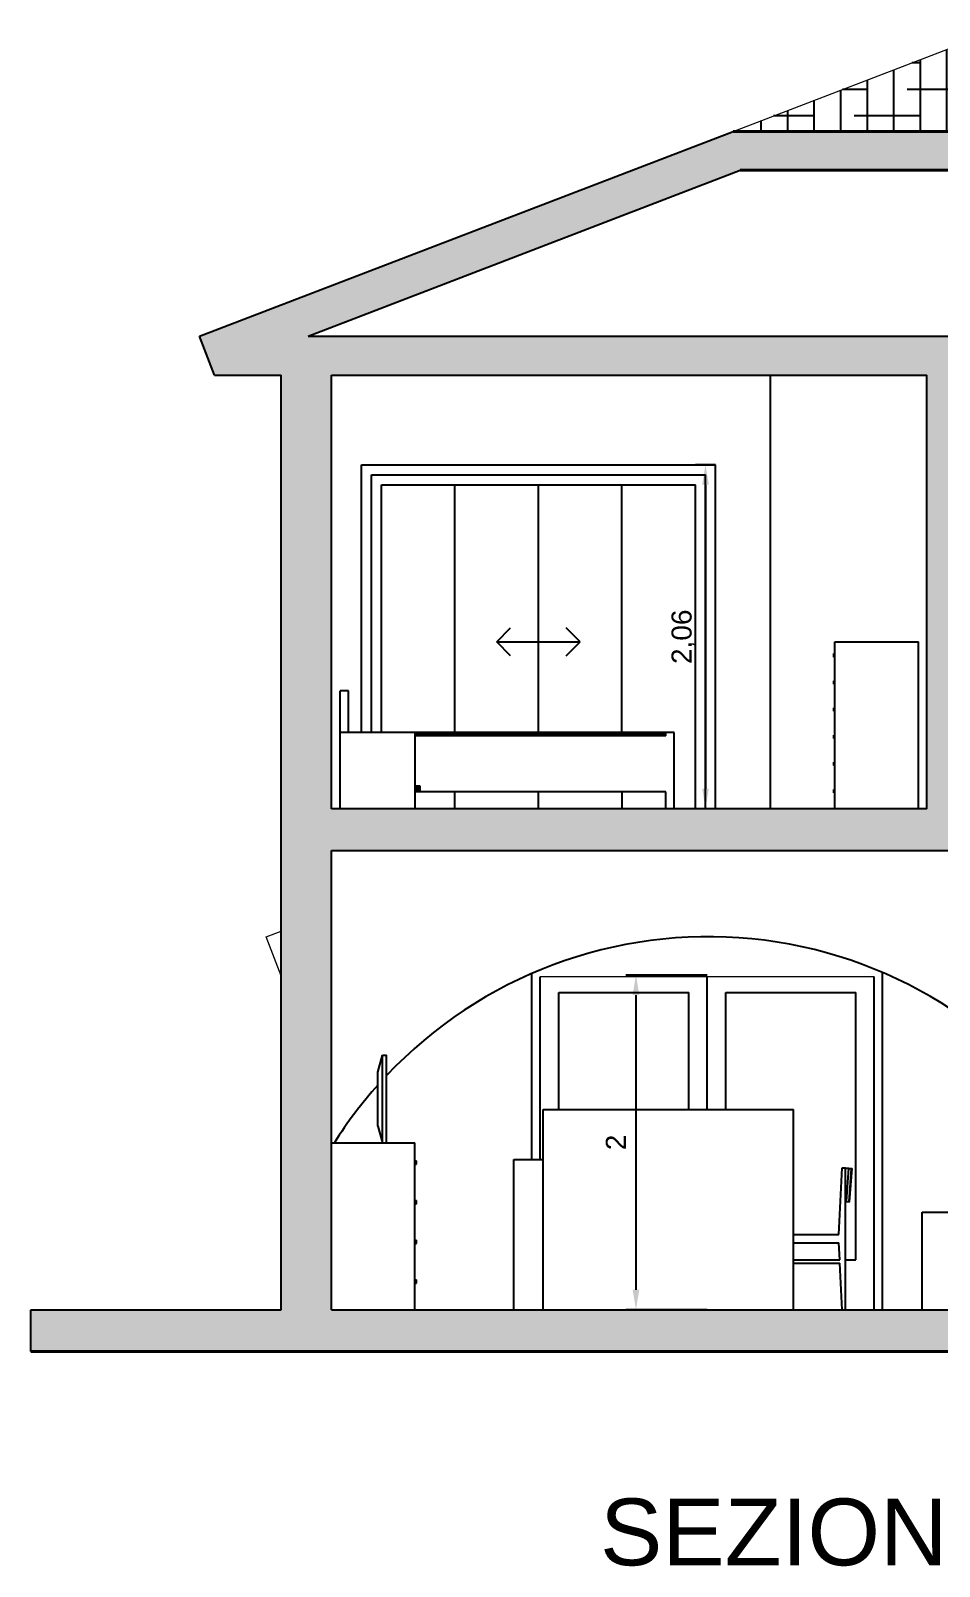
# Model space of a CAD drawing. Header units: millimetres. Extents: x 2491 to 2548.8, y 1338.3 to 1412.1.
# Drawn here: x 2511.89 to 2517.32, y 1364.4 to 1373.59 of the extents above; entities that cross this region are included whole.
import ezdxf

# ---------------------------------------------------------------- set-up
doc = ezdxf.new("R2010")
doc.units = ezdxf.units.MM
doc.header["$PDMODE"] = 35
for name, color, linetype, lineweight in [('ARREDI attrezzature - furniture', 175, 'Continuous', 9), ('MURATURA sezioni - section wall', 7, 'Continuous', 40), ('MURATURE tratteggi - wall hatch', 252, 'Continuous', 18), ('PORTE finestre - doors windows', 252, 'Continuous', 5), ('PROIEZIONI - projections', 145, 'Continuous', 13), ('PROIEZIONI finissime - fine lines', 251, 'Continuous', 9)]:
    doc.layers.add(name, color=color, linetype=linetype, lineweight=lineweight)
for name, color, linetype in [('COPERTURA - roof', 25, 'Continuous'), ('QUOTE - dimension', 251, 'Continuous'), ('SCRITTE - txt', 252, 'Continuous')]:
    doc.layers.add(name, color=color, linetype=linetype)
doc.styles.get("Standard").update_dxf_attribs({"font": 'arial.ttf'})
doc.dimstyles.new('ISO-25', dxfattribs={"dimtxt": 0.12, "dimasz": 0.12, "dimexe": 0.06, "dimexo": 0, "dimgap": 0.06, "dimtad": 1, "dimtxsty": 'Standard', "dimcen": 0.12, "dimadec": 0, "dimazin": 0, "dimtfac": 1, "dimtmove": 0, "dimatfit": 3, "dimfxl": 0, "dimarcsym": 0})

# ---------------------------------------------------------------- blocks, each defined once
blk = doc.blocks.new('*D6')
at = {"layer": 'DefPoints', "color": 0}
for p in [(2515.9357, 1367.9374), (2515.5088, 1365.9334), (2515.9357, 1365.9334)]:
    blk.add_point(p, dxfattribs=at)
at = {"layer": 'QUOTE - dimension', "color": 0, "lineweight": -2}
for p, q in [((2515.9357, 1367.9374), (2515.4488, 1367.9374)), ((2515.5088, 1367.8174), (2515.5088, 1366.0534)), ((2515.9357, 1365.9334), (2515.4488, 1365.9334))]:
    blk.add_line(p, q, dxfattribs=at)
at = {"layer": 'QUOTE - dimension', "color": 0}
for points in [[(2515.4888, 1367.8174), (2515.5288, 1367.8174), (2515.5088, 1367.9374)], [(2515.4888, 1366.0534), (2515.5288, 1366.0534), (2515.5088, 1365.9334)]]:
    blk.add_solid(points, dxfattribs=at)
at = {"layer": 'QUOTE - dimension', "color": 0, "insert": (2515.3885, 1366.9354), "char_height": 0.12, "attachment_point": 5, "rotation": 90}
blk.add_mtext('2', dxfattribs=at)
blk = doc.blocks.new('*D13')
at = {"layer": 'DefPoints', "color": 0}
for p in [(2515.9852, 1370.9934), (2515.9252, 1368.9334), (2515.9852, 1368.9334)]:
    blk.add_point(p, dxfattribs=at)
at = {"layer": 'QUOTE - dimension', "color": 0, "lineweight": -2}
for p, q in [((2515.9852, 1370.9934), (2515.8652, 1370.9934)), ((2515.9252, 1370.8734), (2515.9252, 1369.0534)), ((2515.9852, 1368.9334), (2515.8652, 1368.9334))]:
    blk.add_line(p, q, dxfattribs=at)
at = {"layer": 'QUOTE - dimension', "color": 0}
for points in [[(2515.9052, 1370.8734), (2515.9452, 1370.8734), (2515.9252, 1370.9934)], [(2515.9052, 1369.0534), (2515.9452, 1369.0534), (2515.9252, 1368.9334)]]:
    blk.add_solid(points, dxfattribs=at)
at = {"layer": 'QUOTE - dimension', "color": 0, "insert": (2515.7931, 1369.9634), "char_height": 0.12, "attachment_point": 5, "rotation": 90}
blk.add_mtext('2,06', dxfattribs=at)

msp = doc.modelspace()

# ---------------------------------------------------------------- hatches: boundary and pattern name
at = {"layer": 'COPERTURA - roof'}
h = msp.add_hatch(dxfattribs=at)
h.set_pattern_fill('ANSI38', color=256, scale=0.05, angle=45, style=0)
h.set_pattern_definition([(90, (-17484.33614, -21756.31653), (-0.15875, 3e-17), []), (180, (-17484.33614, -21756.31653), (-0.3175, -0.15875), [0.396875, -0.238125])])
h.paths.add_polyline_path([(2517.2795, 1373.4459), (2516.0905, 1372.9895), (2518.4685, 1372.9895)])
h.paths.add_polyline_path([(2522.1115, 1373.5925), (2517.6615, 1373.5925), (2517.2795, 1373.4459), (2519.9185, 1372.4328), (2525.1325, 1372.4328)])
at = {"layer": 'MURATURE tratteggi - wall hatch'}
h = msp.add_hatch(color=256, dxfattribs=at)
h.dxf.hatch_style = 1
h.paths.add_polyline_path([(2526.3857, 1371.5302), (2526.7865, 1371.5302), (2526.8761, 1371.7636), (2525.1325, 1372.4328), (2519.9185, 1372.4328), (2518.4685, 1372.9895), (2516.0905, 1372.9895), (2512.8969, 1371.7636), (2512.9865, 1371.5302), (2513.3857, 1371.5302), (2513.3857, 1365.9334), (2511.8857, 1365.9334), (2511.8857, 1365.6834), (2526.3857, 1365.6834)])
h.paths.add_polyline_path([(2513.6857, 1368.6834), (2518.1857, 1368.6834), (2518.1857, 1367.9334), (2518.3357, 1367.9334), (2518.3357, 1368.6834), (2518.7497, 1368.6834), (2518.7497, 1368.9334), (2517.3997, 1368.9334), (2517.3997, 1371.5302), (2526.0857, 1371.5302), (2526.0857, 1365.9334), (2522.176, 1365.9334), (2522.176, 1368.6834), (2522.3717, 1368.6834), (2522.3717, 1368.9334), (2521.0217, 1368.9334), (2521.0217, 1368.6834), (2522.026, 1368.6834), (2522.026, 1365.9334), (2513.6857, 1365.9334)], flags=16)
h.paths.add_polyline_path([(2513.6857, 1368.9334), (2513.6857, 1371.5302), (2517.2497, 1371.5302), (2517.2497, 1368.9334)], flags=16)
h.paths.add_polyline_path([(2513.547, 1371.7636), (2516.1336, 1372.7565), (2518.4253, 1372.7565), (2519.8753, 1372.1998), (2525.0893, 1372.1998), (2526.2259, 1371.7636)], flags=16)

# ---------------------------------------------------------------- linework, layer by layer
at = {"layer": 'ARREDI attrezzature - furniture', "linetype": 'Continuous', "lineweight": -3}
for p, q in [((2516.6997, 1369.8622), (2516.6997, 1369.9334)), ((2516.6997, 1369.9334), (2517.1997, 1369.9334)), ((2517.1997, 1368.9334), (2517.1997, 1369.9334)), ((2516.6934, 1369.8422), (2516.6934, 1369.8622)), ((2516.6934, 1369.8622), (2516.6997, 1369.8622)), ((2516.6934, 1369.8422), (2516.6997, 1369.8422)), ((2516.6997, 1369.8422), (2516.6997, 1369.8622)), ((2516.6997, 1369.6797), (2516.6997, 1369.8422)), ((2513.7872, 1369.6404), (2513.7372, 1369.6404)), ((2513.7372, 1369.3904), (2513.7372, 1369.6404)), ((2513.7872, 1369.3904), (2513.7872, 1369.6404)), ((2516.6934, 1369.6797), (2516.6934, 1369.6997)), ((2516.6934, 1369.6997), (2516.6997, 1369.6997)), ((2516.6934, 1369.6797), (2516.6997, 1369.6797)), ((2516.6997, 1369.5172), (2516.6997, 1369.6797)), ((2516.6934, 1369.5372), (2516.6997, 1369.5372)), ((2516.6934, 1369.5172), (2516.6934, 1369.5372)), ((2516.6934, 1369.5172), (2516.6997, 1369.5172)), ((2516.6997, 1369.3547), (2516.6997, 1369.5172)), ((2513.7372, 1368.9334), (2513.7372, 1369.3904)), ((2514.1872, 1369.3904), (2513.7372, 1369.3904)), ((2515.6872, 1369.3904), (2514.1872, 1369.3904)), ((2514.1872, 1368.9334), (2514.1872, 1369.3904)), ((2515.6872, 1369.3877), (2514.1872, 1369.3899)), ((2515.6872, 1369.3877), (2514.1872, 1369.3877)), ((2515.6872, 1369.3804), (2514.1872, 1369.3862)), ((2515.6872, 1369.3804), (2514.1872, 1369.3804)), ((2515.6872, 1369.3704), (2514.1872, 1369.3783)), ((2515.6872, 1369.3704), (2514.1872, 1369.3704)), ((2515.7372, 1369.3904), (2515.6872, 1369.3904)), ((2515.6872, 1369.3704), (2515.6872, 1369.3904)), ((2515.7372, 1368.9334), (2515.7372, 1369.3904)), ((2516.6934, 1369.3747), (2516.6997, 1369.3747)), ((2516.6934, 1369.3547), (2516.6934, 1369.3747)), ((2516.6934, 1369.3547), (2516.6997, 1369.3547)), ((2516.6997, 1369.1922), (2516.6997, 1369.3547)), ((2516.6934, 1369.2122), (2516.6997, 1369.2122)), ((2516.6934, 1369.1922), (2516.6934, 1369.2122)), ((2516.6934, 1369.1922), (2516.6997, 1369.1922)), ((2516.6997, 1368.9334), (2516.6997, 1369.1922)), ((2514.2172, 1369.0674), (2514.1872, 1369.0694)), ((2514.2172, 1369.0694), (2514.1872, 1369.0694)), ((2514.2172, 1369.0619), (2514.1872, 1369.0674)), ((2514.2172, 1369.0674), (2514.1872, 1369.0674)), ((2514.2172, 1369.0544), (2514.1872, 1369.0619)), ((2514.2172, 1369.0619), (2514.1872, 1369.0619)), ((2514.2172, 1369.0469), (2514.1872, 1369.0544)), ((2514.2172, 1369.0544), (2514.1872, 1369.0544)), ((2514.2172, 1369.0414), (2514.1872, 1369.0469)), ((2514.2172, 1369.0469), (2514.1872, 1369.0469)), ((2514.2172, 1369.0394), (2514.1872, 1369.0414)), ((2514.2172, 1369.0414), (2514.1872, 1369.0414)), ((2514.2172, 1369.0394), (2514.1872, 1369.0394)), ((2515.6872, 1369.0354), (2514.1872, 1369.0354)), ((2514.2172, 1369.0674), (2514.2172, 1369.0694)), ((2514.2172, 1369.0619), (2514.2172, 1369.0674)), ((2514.2172, 1369.0544), (2514.2172, 1369.0619)), ((2514.2172, 1369.0469), (2514.2172, 1369.0544)), ((2514.2172, 1369.0414), (2514.2172, 1369.0469)), ((2514.2172, 1369.0394), (2514.2172, 1369.0414)), ((2515.6872, 1368.9334), (2515.6872, 1369.0354)), ((2516.6934, 1369.0497), (2516.6997, 1369.0497)), ((2516.6934, 1369.0297), (2516.6934, 1369.0497)), ((2516.6934, 1369.0297), (2516.6997, 1369.0297)), ((2513.9633, 1367.357), (2513.9925, 1367.457)), ((2513.9925, 1366.9334), (2513.9925, 1367.457)), ((2513.9925, 1367.457), (2514.0162, 1367.457)), ((2514.0162, 1366.9334), (2514.0162, 1367.457)), ((2513.9633, 1367.0334), (2513.9633, 1367.357)), ((2514.953, 1365.9334), (2514.953, 1367.1334)), ((2514.953, 1367.1334), (2516.453, 1367.1334)), ((2516.453, 1365.9334), (2516.453, 1367.1334)), ((2513.9633, 1367.0334), (2513.9925, 1366.9334)), ((2513.6857, 1366.9334), (2514.1857, 1366.9334)), ((2514.1857, 1366.8247), (2514.1857, 1366.9334)), ((2514.1857, 1366.8047), (2514.1857, 1366.8247)), ((2514.1857, 1366.8247), (2514.1958, 1366.8247)), ((2514.1857, 1366.5872), (2514.1857, 1366.8047)), ((2514.1857, 1366.8047), (2514.1958, 1366.8047)), ((2514.1958, 1366.8047), (2514.1958, 1366.8247)), ((2514.7776, 1365.9334), (2514.7776, 1366.8334)), ((2514.7776, 1366.8334), (2514.953, 1366.8334)), ((2516.7242, 1366.3834), (2516.7442, 1366.7834)), ((2516.7342, 1366.5836), (2516.7442, 1366.7834)), ((2516.7442, 1366.7834), (2516.7642, 1366.7834)), ((2516.7642, 1365.9334), (2516.7642, 1366.7834)), ((2516.7642, 1366.782), (2516.7831, 1366.7806)), ((2516.7686, 1366.5811), (2516.7831, 1366.7806)), ((2516.7773, 1366.781), (2516.7896, 1366.7801)), ((2516.7831, 1366.7806), (2516.7995, 1366.7794)), ((2516.7849, 1366.5799), (2516.7995, 1366.7794)), ((2516.7881, 1366.5797), (2516.8026, 1366.7792)), ((2516.7896, 1366.7801), (2516.7926, 1366.7799)), ((2516.7995, 1366.7794), (2516.8026, 1366.7792)), ((2514.1857, 1366.5672), (2514.1857, 1366.5872)), ((2514.1857, 1366.5872), (2514.1958, 1366.5872)), ((2514.1958, 1366.5672), (2514.1958, 1366.5872)), ((2514.1857, 1366.3497), (2514.1857, 1366.5672)), ((2514.1857, 1366.5672), (2514.1958, 1366.5672)), ((2516.7642, 1366.5814), (2516.7686, 1366.5811)), ((2516.7686, 1366.5811), (2516.7849, 1366.5799)), ((2516.7849, 1366.5799), (2516.7881, 1366.5797)), ((2517.2222, 1365.9334), (2517.2222, 1366.5184)), ((2517.2222, 1366.5184), (2517.9368, 1366.5184)), ((2514.1857, 1366.3297), (2514.1857, 1366.3497)), ((2514.1857, 1366.3497), (2514.1958, 1366.3497)), ((2514.1857, 1366.1122), (2514.1857, 1366.3297)), ((2514.1857, 1366.3297), (2514.1958, 1366.3297)), ((2514.1958, 1366.3297), (2514.1958, 1366.3497)), ((2516.453, 1366.3834), (2516.7242, 1366.3834)), ((2516.453, 1366.3334), (2516.7242, 1366.3334)), ((2516.7292, 1366.2334), (2516.7242, 1366.3334)), ((2516.453, 1366.2334), (2516.7292, 1366.2334)), ((2516.453, 1366.2134), (2516.7302, 1366.2134)), ((2516.7442, 1365.9334), (2516.7302, 1366.2134)), ((2514.1857, 1366.0922), (2514.1857, 1366.1122)), ((2514.1857, 1366.1122), (2514.1958, 1366.1122)), ((2514.1857, 1365.9334), (2514.1857, 1366.0922)), ((2514.1857, 1366.0922), (2514.1958, 1366.0922)), ((2514.1958, 1366.0922), (2514.1958, 1366.1122))]:
    msp.add_line(p, q, dxfattribs=at)
at = {"layer": 'MURATURA sezioni - section wall', "linetype": 'Continuous', "lineweight": -3}
for p, q in [((2512.8969, 1371.7636), (2516.0905, 1372.9895)), ((2513.547, 1371.7636), (2516.1336, 1372.7565)), ((2512.9865, 1371.5302), (2512.8969, 1371.7636)), ((2513.547, 1371.7636), (2526.2259, 1371.7636)), ((2512.9865, 1371.5302), (2513.3857, 1371.5302)), ((2513.3857, 1365.9334), (2513.3857, 1371.5302)), ((2513.6857, 1368.9334), (2513.6857, 1371.5302)), ((2513.6857, 1371.5302), (2517.2497, 1371.5302)), ((2517.2497, 1368.9334), (2517.2497, 1371.5302)), ((2517.2497, 1368.9334), (2513.6857, 1368.9334)), ((2513.6857, 1365.9334), (2513.6857, 1368.6834)), ((2513.6857, 1368.6834), (2518.1857, 1368.6834)), ((2511.8857, 1365.6834), (2511.8857, 1365.9334)), ((2511.8857, 1365.9334), (2513.3857, 1365.9334)), ((2513.6857, 1365.9334), (2522.026, 1365.9334))]:
    msp.add_line(p, q, dxfattribs=at)
at = {"layer": 'MURATURA sezioni - section wall'}
for p, q in [((2516.0905, 1372.9895), (2518.4685, 1372.9895)), ((2516.1336, 1372.7565), (2518.4253, 1372.7565)), ((2526.3857, 1365.6834), (2511.8857, 1365.6834))]:
    msp.add_line(p, q, dxfattribs=at)
at = {"layer": 'PORTE finestre - doors windows', "linetype": 'Continuous', "lineweight": -3}
for p, q in [((2513.9252, 1369.3904), (2513.9252, 1370.9334)), ((2513.9252, 1370.9334), (2515.9252, 1370.9334)), ((2515.9252, 1368.9334), (2515.9252, 1370.9334)), ((2513.9852, 1369.3904), (2513.9852, 1370.8734)), ((2513.9852, 1370.8734), (2515.8652, 1370.8734)), ((2514.4252, 1369.3904), (2514.4252, 1370.8734)), ((2514.9252, 1369.3904), (2514.9252, 1370.8734)), ((2515.4252, 1369.3904), (2515.4252, 1370.8734)), ((2515.8652, 1368.9334), (2515.8652, 1370.8734)), ((2514.6752, 1369.9334), (2514.7586, 1370.0167)), ((2515.1752, 1369.9334), (2515.0919, 1370.0167)), ((2514.6752, 1369.9334), (2514.9252, 1369.9334)), ((2514.7586, 1369.8501), (2514.6752, 1369.9334)), ((2514.9252, 1369.9334), (2515.1752, 1369.9334)), ((2515.0919, 1369.8501), (2515.1752, 1369.9334)), ((2514.4252, 1368.9334), (2514.4252, 1369.0354)), ((2514.9252, 1368.9334), (2514.9252, 1369.0354)), ((2515.4252, 1369.0354), (2515.4252, 1368.9334)), ((2514.9357, 1366.8334), (2514.9357, 1367.9274)), ((2515.9357, 1367.9174), (2515.9357, 1367.9274)), ((2515.9357, 1367.1334), (2515.9357, 1367.9174)), ((2516.9357, 1365.9334), (2516.9357, 1367.9274)), ((2515.0468, 1367.1334), (2515.0468, 1367.8334)), ((2515.0468, 1367.8334), (2515.8246, 1367.8334)), ((2515.8246, 1367.1334), (2515.8246, 1367.8334)), ((2516.0468, 1367.1334), (2516.0468, 1367.8334)), ((2516.0468, 1367.8334), (2516.8246, 1367.8334)), ((2516.8246, 1366.2334), (2516.8246, 1367.8334)), ((2516.7642, 1366.2334), (2516.8246, 1366.2334))]:
    msp.add_line(p, q, dxfattribs=at)
at = {"layer": 'PROIEZIONI - projections'}
for p, q in [((2516.0905, 1372.9895), (2517.6615, 1373.5925)), ((2513.2954, 1368.1665), (2513.3857, 1368.2012)), ((2513.385, 1367.9331), (2513.2954, 1368.1665)), ((2513.385, 1367.9331), (2513.3857, 1367.9334)), ((2513.385, 1367.9331), (2513.3857, 1367.9331))]:
    msp.add_line(p, q, dxfattribs=at)
at = {"layer": 'PROIEZIONI - projections', "linetype": 'Continuous', "lineweight": -3}
for p, q in [((2516.3147, 1368.9334), (2516.3147, 1371.5302)), ((2513.8652, 1369.3904), (2513.8652, 1370.9934)), ((2513.8652, 1370.9934), (2515.9852, 1370.9934)), ((2515.9852, 1368.9334), (2515.9852, 1370.9934)), ((2514.8857, 1366.8334), (2514.8857, 1367.9473)), ((2516.9857, 1365.9334), (2516.9857, 1367.9529))]:
    msp.add_line(p, q, dxfattribs=at)
for start, end in [(32.10175, 136.65331), (138.34961, 147.71267)]:
    msp.add_arc((2515.9422, 1365.5187), 2.6484, start, end, dxfattribs=at)
at = {"layer": 'PROIEZIONI finissime - fine lines'}
msp.add_line((2516.9357, 1367.9274), (2514.9357, 1367.9274), dxfattribs=at)

# ---------------------------------------------------------------- texts
at = {"layer": 'SCRITTE - txt'}
msp.add_text('SEZIONE - AB - SECTION', height=0.4, dxfattribs=at).set_placement((2515.2939, 1364.403))

# ---------------------------------------------------------------- dimensions: what is measured, and where the dimension line sits
at = {"layer": 'QUOTE - dimension'}
for base, p1, p2, picture, middle in [((2515.9252, 1368.9334), (2515.9852, 1370.9934), (2515.9852, 1368.9334), '*D13', (2515.7931, 1369.9634)), ((2515.5088, 1365.9334), (2515.9357, 1367.9374), (2515.9357, 1365.9334), '*D6', (2515.3885, 1366.9354))]:
    dim = msp.add_linear_dim(base=base, p1=p1, p2=p2, angle=90, dimstyle='ISO-25', dxfattribs=at)
    dim.commit()
    dim.dimension.update_dxf_attribs({"geometry": picture, "text_midpoint": middle})

doc.saveas('drawing.dxf')
